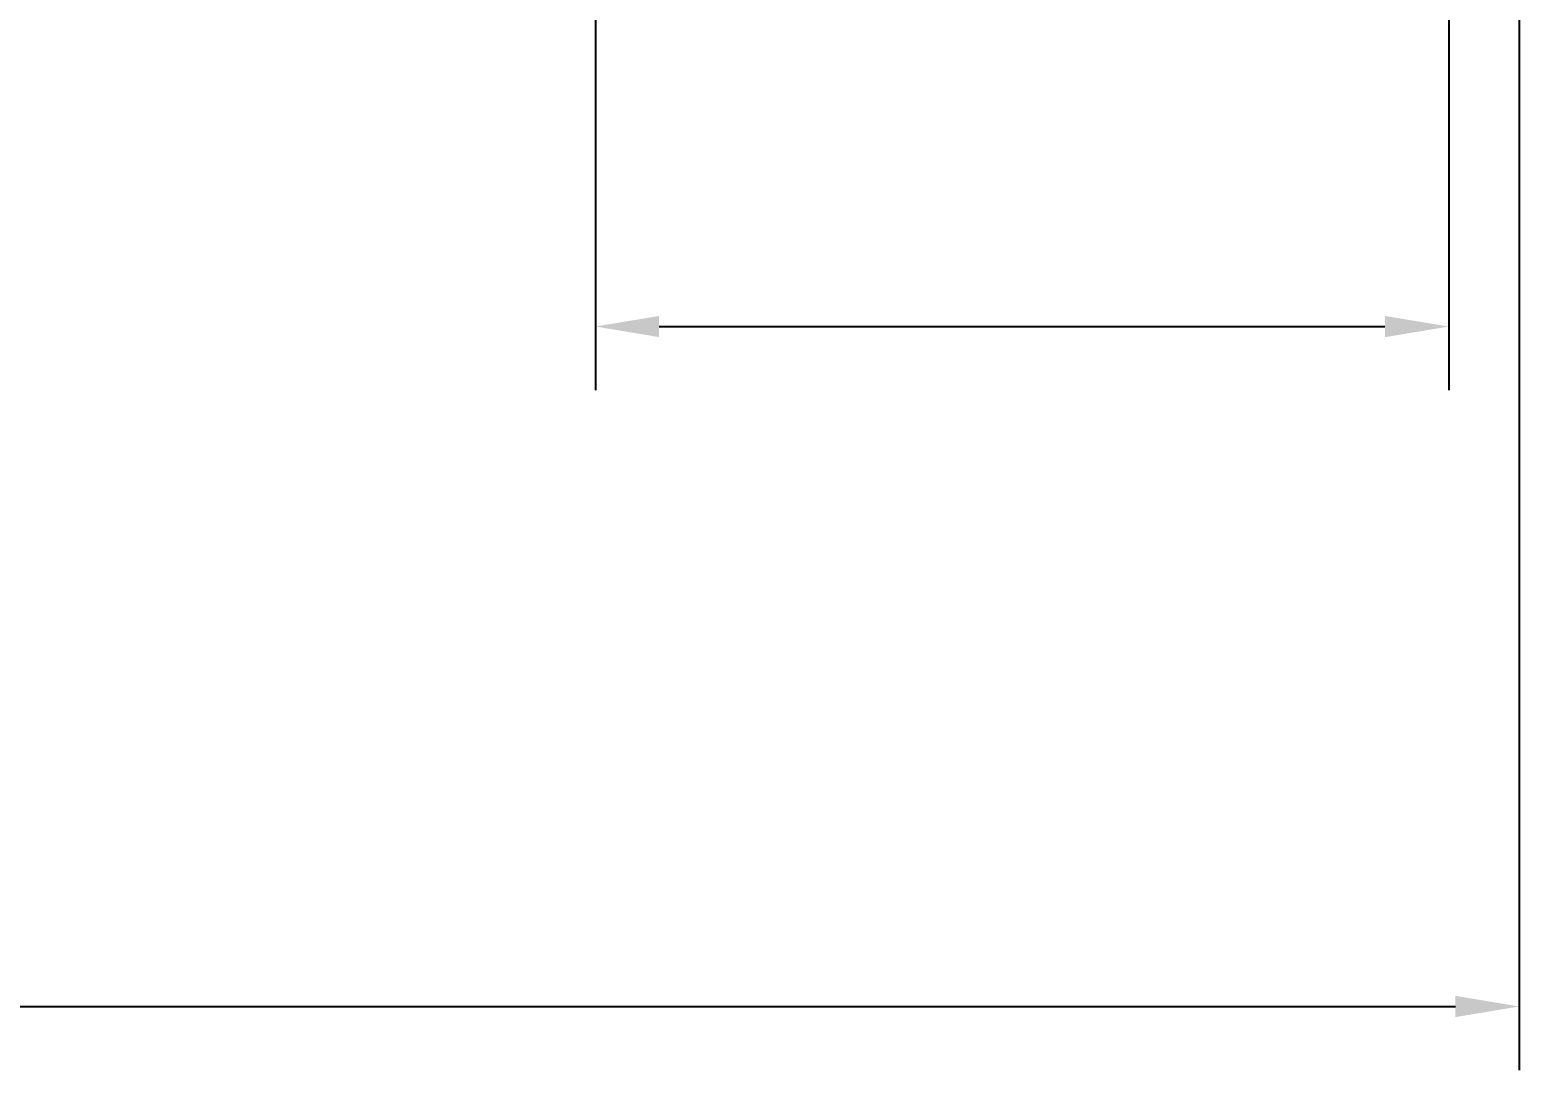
# Model space of a CAD drawing. Header units: millimetres. Extents: x -1970 to 34302, y -65268 to 6837.
# Drawn here: x 30797 to 34302, y -2650 to -202 of the extents above; entities that cross this region are included whole.
import ezdxf

# ---------------------------------------------------------------- set-up
doc = ezdxf.new("R2010")
doc.units = ezdxf.units.MM
doc.layers.add('COTAS_P', color=1, linetype='Continuous', lineweight=0)
doc.dimstyles.new('R19_100', dxfattribs={"dimtxt": 250, "dimasz": 150, "dimexe": 150, "dimexo": 80, "dimgap": 100, "dimtad": 1, "dimtih": 1, "dimtoh": 1, "dimdsep": 46, "dimcen": 0.09, "dimadec": 0, "dimazin": 0, "dimtfac": 1, "dimtdec": 4, "dimtofl": 0, "dimtmove": 0, "dimatfit": 3, "dimfxl": 1, "dimtolj": 1, "dimtzin": 0, "dimarcsym": 0})

# ---------------------------------------------------------------- blocks, each defined once
blk = doc.blocks.new('*D20')
at = {"layer": 'COTAS_P', "color": 0, "lineweight": -2, "transparency": 16777216}
for p, q in [((32128.1, -80), (32128.1, -1050)), ((34136.1, -80), (34136.1, -1050)), ((32278.1, -900), (33986.1, -900))]:
    blk.add_line(p, q, dxfattribs=at)
at = {"layer": 'COTAS_P', "color": 0, "transparency": 16777216}
for points in [[(32278.1, -875), (32278.1, -925), (32128.1, -900)], [(33986.1, -875), (33986.1, -925), (34136.1, -900)]]:
    blk.add_solid(points, dxfattribs=at)
at = {"layer": 'Defpoints', "color": 0, "transparency": 16777216}
for p in [(32128.1, 0), (34136.1, 0), (34136.1, -900)]:
    blk.add_point(p, dxfattribs=at)
blk = doc.blocks.new('*D22')
at = {"layer": 'COTAS_P', "color": 0, "lineweight": -2, "transparency": 16777216}
for p, q in [((112.7, -80), (112.7, -2650)), ((34302.1, -80), (34302.1, -2650)), ((262.7, -2500), (34152.1, -2500))]:
    blk.add_line(p, q, dxfattribs=at)
at = {"layer": 'COTAS_P', "color": 0, "transparency": 16777216}
for points in [[(262.7, -2475), (262.7, -2525), (112.7, -2500)], [(34152.1, -2475), (34152.1, -2525), (34302.1, -2500)]]:
    blk.add_solid(points, dxfattribs=at)
at = {"layer": 'Defpoints', "color": 0, "transparency": 16777216}
for p in [(112.7, 0), (34302.1, 0), (34302.1, -2500)]:
    blk.add_point(p, dxfattribs=at)

msp = doc.modelspace()

# ---------------------------------------------------------------- dimensions: what is measured, and where the dimension line sits
at = {"layer": 'COTAS_P'}
for p1, p2, distance, picture, middle in [((112.7, 0), (34302.083, 0), -2500, '*D22', (17207.392, -2500)), ((32128.083, 0), (34136.083, 0), -900, '*D20', (33132.083, -900))]:
    dim = msp.add_aligned_dim(p1=p1, p2=p2, distance=distance, text='<> P', dimstyle='R19_100', dxfattribs=at)
    dim.commit()
    dim.dimension.update_dxf_attribs({"geometry": picture, "text_midpoint": middle})

doc.saveas('drawing.dxf')
